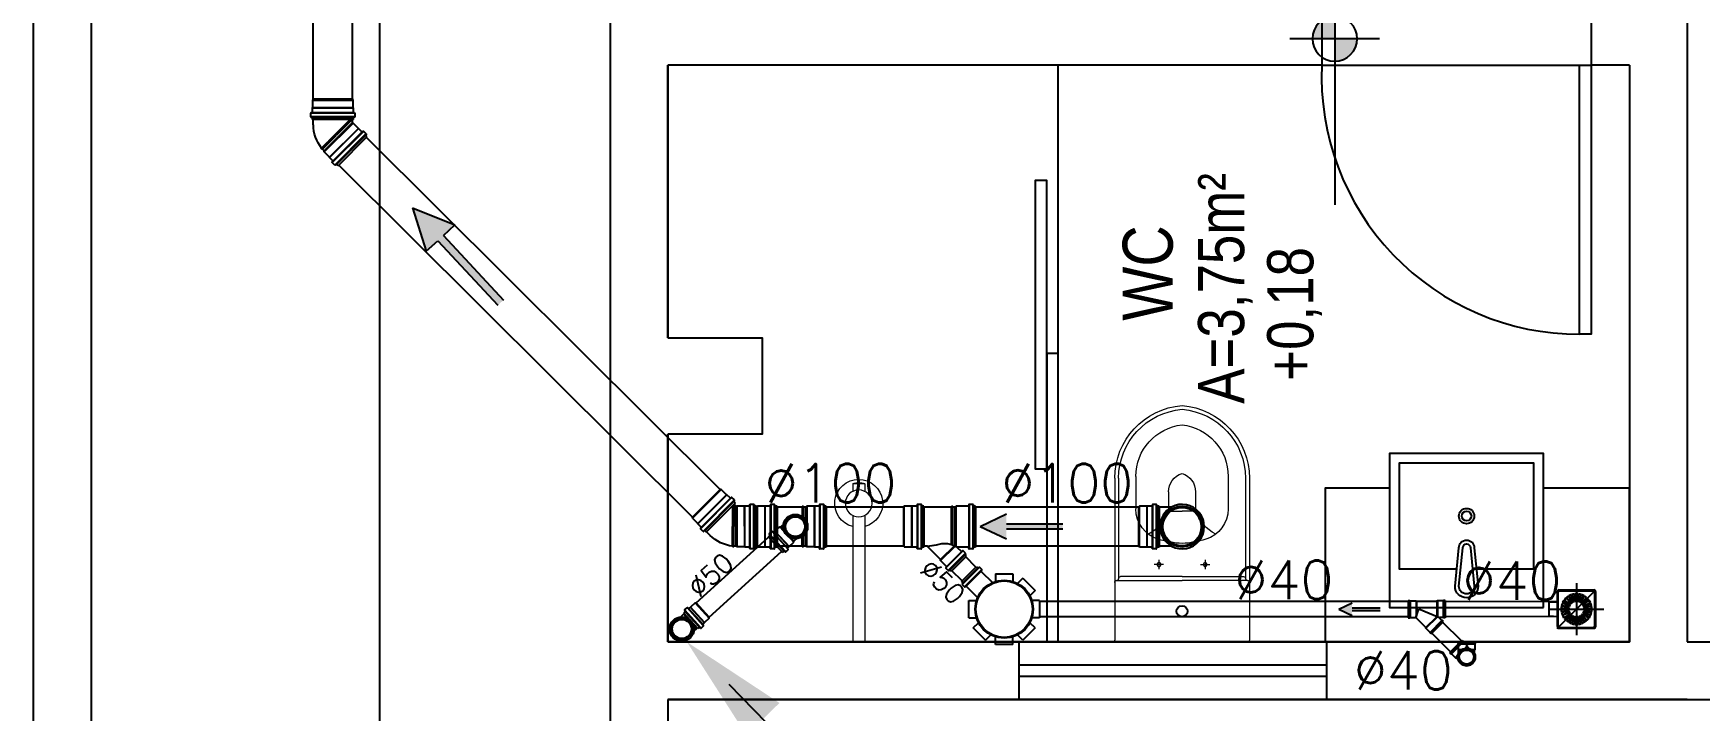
# Model space of a CAD drawing. Header units: millimetres. Extents: x 1904 to 2142, y -1319 to -1235.
# Drawn here: x 2043.96 to 2050.6, y -1265.3 to -1262.6 of the extents above; entities that cross this region are included whole.
import ezdxf
from ezdxf.enums import TextEntityAlignment as Align

# ---------------------------------------------------------------- set-up
doc = ezdxf.new("R2010")
doc.units = ezdxf.units.MM
doc.header["$LTSCALE"] = 30
doc.linetypes.add('HIDDEN2', pattern=[0.1875, 0.125, -0.0625])
doc.layers.get('0').update_dxf_attribs({"linetype": 'CONTINUOUS'})
for name, color, linetype in [('A-PEN-C', 4, 'CONTINUOUS'), ('AF', 5, 'CONTINUOUS'), ('arquitetura', 8, 'CONTINUOUS'), ('E-txt-g', 3, 'CONTINUOUS'), ('MOB', 251, 'CONTINUOUS'), ('Texto-Tubos', 7, 'CONTINUOUS'), ('TigreCad', 3, 'CONTINUOUS'), ('Tinterno', 9, 'CONTINUOUS'), ('TUBULAÇÃO_HIDRÁULICA', 3, 'CONTINUOUS')]:
    doc.layers.add(name, color=color, linetype=linetype)
doc.layers.add('E-Lay-9', color=9, linetype='CONTINUOUS', lineweight=9)
doc.layers.add('E-Txt-W', color=7, linetype='CONTINUOUS', lineweight=20)
doc.styles.add('F2', font='ARIALN.TTF')
doc.styles.add('REG60', font='romans.shx', dxfattribs={"width": 0.8, "height": 0.15})
doc.styles.add('REG80', font='romans.shx', dxfattribs={"width": 0.8, "height": 0.18})
doc.styles.add('TCTUBOS-TXT', font='txt.shx')

# ---------------------------------------------------------------- blocks, each defined once
blk = doc.blocks.new('CUBA QUADRADA-flat-4-flat-1')
at = {"layer": 'MOB'}
blk.add_lwpolyline([(0, -0.2), (0.4, -0.2), (0.4, 0.2), (0, 0.2)], close=True, dxfattribs=at)
blk.add_lwpolyline([(0.1, -0.0255), (0.1, -0.175), (0.375, -0.175), (0.375, 0.175), (0.1, 0.175), (0.1, 0.0255)], dxfattribs=at)
for points in [[(0.155, -0.02), (0.055, -0.03, -1), (0.055, 0.03), (0.155, 0.02, -1)], [(0.155, -0.01), (0.055, -0.02, -1), (0.055, 0.02), (0.155, 0.01, -1)]]:
    blk.add_lwpolyline(points, format="xyb", close=True, dxfattribs=at)
for radius in [0.02, 0.0125]:
    blk.add_circle((0.2375, 0), radius, dxfattribs=at)
blk = doc.blocks.new('vaso-s')
at = {"color": 8}
for start, end in [(0, 180), (180, 0)]:
    blk.add_arc((0.08, 0), 0.0143, start, end, dxfattribs=at)
at = {"layer": 'E-Lay-9', "color": 8}
for p, q in [((0.4256, 0.175), (0.005, 0.175)), ((0, 0.17), (0, 0)), ((0.16, 0.17), (0.16, 0.17)), ((0.16, 0.17), (0.16, 0)), ((0.4256, 0.165), (0.165, 0.165)), ((0.17, 0), (0.17, 0.16)), ((0.4306, 0.12), (0.3459, 0.12)), ((0.2134, 0.06), (0.1891, 0.06)), ((0.2013, 0.0479), (0.2013, 0.0722)), ((0.3406, 0.035), (0.3406, 0)), ((0.3906, 0.035), (0.3406, 0.035)), ((0, -0.17), (0, 0)), ((0.16, -0.17), (0.16, 0)), ((0.17, 0), (0.17, -0.1601)), ((0.3406, -0.035), (0.3406, 0)), ((0.3906, -0.035), (0.3406, -0.035)), ((0.2134, -0.06), (0.1891, -0.06)), ((0.2013, -0.0479), (0.2013, -0.0722)), ((0.4306, -0.12), (0.3459, -0.12)), ((0.16, -0.17), (0.16, -0.17)), ((0.4256, -0.165), (0.165, -0.165)), ((0.4256, -0.175), (0.005, -0.175))]:
    blk.add_line(p, q, dxfattribs=at)
for centre in [(0.2013, 0.06), (0.2013, -0.06)]:
    blk.add_circle(centre, 0.005, dxfattribs=at)
for centre, radius, start, end in [((0.005, 0.17), 0.005, 90, 180), ((0.155, 0.17), 0.005, 0, 90), ((0.4256, -0.015), 0.19, 4.5281, 90), ((0.165, 0.17), 0.00495, 180, 270), ((0.165, 0.16), 0.00495, 0, 90), ((0.4256, -0.015), 0.18, 4.7802, 90), ((0.3459, 0.0375), 0.0825, 90, 163.0355), ((0.3754, 0.1358), 0.1066, 206.9395, 250.9647), ((0.4306, -0.015), 0.135, 6.3794, 90), ((0.518, -0.015), 0.2624, 163.0355, 176.7233), ((0.3906, -0.015), 0.05, 17.4576, 90), ((0.518, 0.015), 0.2624, 183.2767, 196.9645), ((0.3754, -0.1358), 0.1066, 109.0353, 153.0605), ((0.3906, 0.015), 0.05, 270, 342.5424), ((0.4256, 0.015), 0.19, 270, 355.4719), ((0.4256, 0.015), 0.18, 270, 355.2198), ((0.4306, 0.015), 0.135, 270, 353.6206), ((0.3459, -0.0375), 0.0825, 196.9645, 270), ((0.005, -0.17), 0.005, 180, 270), ((0.155, -0.17), 0.005, 270, 0), ((0.165, -0.17), 0.00495, 90, 180), ((0.165, -0.1601), 0.00495, 270, 0)]:
    blk.add_arc(centre, radius, start, end, dxfattribs=at)
blk = doc.blocks.new('Chuveiro')
at = {"layer": 'E-Lay-9', "color": 8}
for p, q in [((-0.0311, 0.0156), (-0.3604, 0.0156)), ((0.0509, 0.0156), (0.0311, 0.0156)), ((0.0509, 0.0156), (0.0509, -0.0156)), ((-0.0311, -0.0156), (-0.3604, -0.0156)), ((0.0509, -0.0156), (0.0311, -0.0156))]:
    blk.add_line(p, q, dxfattribs=at)
blk.add_circle((0, 0), 0.0348, dxfattribs=at)
for centre, radius, start, end in [((0, 0), 0.0624, 194.4775, 165.5225), ((0.0093, 0), 0.0444, 339.4266, 20.5734)]:
    blk.add_arc(centre, radius, start, end, dxfattribs=at)
blk = doc.blocks.new('TXT-AMB75')
at = {"layer": 'E-txt-g', "style": 'REG80', "width": 0.8, "flags": 8}
blk.add_attdef('TXT', text='', height=0.2, dxfattribs=at).set_placement((0.0055, 0.2964), align=Align.CENTER)
at = {"layer": 'E-Txt-W', "style": 'REG60', "width": 0.8, "flags": 8}
blk.add_attdef('TXT', text='', height=0.15, dxfattribs=at).set_placement((0.0055, 0.0271), align=Align.CENTER)
blk = doc.blocks.new('NV')
at = {"color": 7, "linetype": 'ByBlock', "ltscale": 0.5}
for p, q in [((-2.1844, -0.1944), (-2.1844, 0.1944)), ((-2.3788, 0), (-1.4644, 0))]:
    blk.add_line(p, q, dxfattribs=at)
at = {"color": 7, "ltscale": 2.5}
blk.add_circle((-2.1844, 0), 0.0972, dxfattribs=at)
at = {"color": 7}
for points in [[(-2.1844, 0), (-2.1844, 0.0972), (-2.2531, 0.0687), (-2.2216, 0.0898)], [(-2.1844, 0), (-2.2531, 0.0687), (-2.2816, 0), (-2.2742, 0.0372)], [(-2.1844, 0), (-2.0872, 0), (-2.1156, -0.0687), (-2.0946, -0.0372)], [(-2.1844, 0), (-2.1156, -0.0687), (-2.1844, -0.0972), (-2.1472, -0.0898)]]:
    blk.add_solid(points, dxfattribs=at)
at = {"layer": 'E-Txt-W', "ltscale": 2.5, "style": 'REG60', "width": 0.8}
blk.add_attdef('COTAPISO', (-2.0533, 0.0485), '', height=0.15, dxfattribs=at)
blk = doc.blocks.new('j9n40d')
at = {"layer": 'TigreCad'}
for p, q in [((0, 20.6), (9.8, 20.6)), ((9.8, 20.6), (17.8, 20.6)), ((19, 21.8), (17.8, 20.6)), ((34, 21.8), (19, 21.8)), ((19, -21.8), (19, 21.8)), ((35, 22.8), (34, 21.8)), ((35, 22.8), (35, -22.8)), ((39, 22.8), (35, 22.8)), ((39, 22.8), (39, -22.8)), ((0, -20.6), (9.8, -20.6)), ((9.8, -20.6), (17.8, -20.6)), ((19, -21.8), (17.8, -20.6)), ((34, -21.8), (19, -21.8)), ((35, -22.8), (34, -21.8)), ((39, -22.8), (35, -22.8))]:
    blk.add_line(p, q, dxfattribs=at)
for radius, start, end in [(22.8, 64.6232, 295.3768), (20.6, 90, 270)]:
    blk.add_arc((0, 0), radius, start, end, dxfattribs=at)
at = {"layer": 'Tinterno'}
for p, q in [((17.8, 20.6), (17.8, -20.6)), ((34, 21.8), (34, -21.8))]:
    blk.add_line(p, q, dxfattribs=at)
blk.add_arc((0, 0), 21.8, 70.9009, 289.0991, dxfattribs=at)
blk = doc.blocks.new('j9n40s')
at = {"layer": 'TigreCad'}
for p, q in [((9.8, 20.6), (17.8, 20.6)), ((19, 21.8), (17.8, 20.6)), ((17.8, 20.6), (17.8, 14.3)), ((19, 12.6), (19, 21.8)), ((34, 21.8), (19, 21.8)), ((35, 22.8), (34, 21.8)), ((39, 22.8), (35, 22.8)), ((35, 22.8), (35, -22.8)), ((39, 22.8), (39, -22.8)), ((9.8, -20.6), (17.8, -20.6)), ((17.8, -20.6), (17.8, -14.3)), ((19, -21.8), (17.8, -20.6)), ((19, -12.6), (19, -21.8)), ((34, -21.8), (19, -21.8)), ((35, -22.8), (34, -21.8)), ((39, -22.8), (35, -22.8))]:
    blk.add_line(p, q, dxfattribs=at)
for radius in [22.8, 20]:
    blk.add_circle((0, 0), radius, dxfattribs=at)
at = {"layer": 'Tinterno'}
blk.add_line((34, 21.8), (34, -21.8), dxfattribs=at)
blk.add_circle((0, 0), 18.8, dxfattribs=at)
blk = doc.blocks.new('27289207s')
at = {"linetype": 'Continuous'}
for p, q in [((-49.9, -44.9), (-49.9, 44.9)), ((-47.4, -43.9), (-47.4, 43.9)), ((44.9, 49.9), (-44.9, 49.9)), ((43.9, 47.4), (-43.9, 47.4)), ((47.4, -43.9), (47.4, 43.9)), ((49.9, -44.9), (49.9, 44.9)), ((-20, 1.2), (-39.9, 3.3)), ((-19.8, 2.9), (-39.7, 5)), ((-19.3, 5.4), (-38.3, 11.5)), ((-18.7, 7), (-37.8, 13.2)), ((-17.7, 9.3), (-35.1, 19.3)), ((-16.9, 10.7), (-34.2, 20.7)), ((-15.4, 12.7), (-30.3, 26.1)), ((-14.3, 14), (-29.2, 27.4)), ((-12.4, 15.7), (-24.2, 31.9)), ((-11.1, 16.7), (-22.8, 32.9)), ((-8.9, 17.9), (-17, 36.2)), ((-7.4, 18.6), (-15.5, 36.9)), ((-5, 19.4), (-9.1, 38.9)), ((-3.3, 19.7), (-7.5, 39.3)), ((-0.9, 20), (-0.9, 40)), ((0.8, 20), (0.8, 40)), ((3.3, 19.7), (7.5, 39.3)), ((5, 19.4), (9.1, 38.9)), ((7.4, 18.6), (15.5, 36.9)), ((8.9, 17.9), (17, 36.2)), ((11.1, 16.7), (22.8, 32.9)), ((12.4, 15.7), (24.2, 31.9)), ((14.3, 14), (29.2, 27.4)), ((15.4, 12.7), (30.3, 26.1)), ((16.9, 10.7), (34.2, 20.7)), ((17.7, 9.3), (35.1, 19.3)), ((18.7, 7), (37.8, 13.2)), ((19.3, 5.4), (38.3, 11.5)), ((19.8, 2.9), (39.7, 5)), ((20, 1.2), (39.9, 3.3)), ((-20, -1.2), (-39.9, -3.3)), ((-19.8, -2.9), (-39.7, -5)), ((-19.3, -5.4), (-38.3, -11.5)), ((-18.7, -7), (-37.8, -13.2)), ((-17.7, -9.3), (-35.1, -19.3)), ((-16.9, -10.7), (-34.2, -20.7)), ((-15.4, -12.7), (-30.3, -26.1)), ((-14.3, -14), (-29.2, -27.4)), ((-12.4, -15.7), (-24.2, -31.9)), ((-11.1, -16.7), (-22.8, -32.9)), ((-8.9, -17.9), (-17, -36.2)), ((-7.4, -18.6), (-15.5, -36.9)), ((-5, -19.4), (-9.1, -38.9)), ((-3.3, -19.7), (-7.5, -39.3)), ((-0.9, -20), (-0.9, -40)), ((0.8, -20), (0.8, -40)), ((3.3, -19.7), (7.5, -39.3)), ((5, -19.4), (9.1, -38.9)), ((7.4, -18.6), (15.5, -36.9)), ((8.9, -17.9), (17, -36.2)), ((11.1, -16.7), (22.8, -32.9)), ((12.4, -15.7), (24.2, -31.9)), ((14.3, -14), (29.2, -27.4)), ((15.4, -12.7), (30.3, -26.1)), ((16.9, -10.7), (34.2, -20.7)), ((17.7, -9.3), (35.1, -19.3)), ((18.7, -7), (37.8, -13.2)), ((19.3, -5.4), (38.3, -11.5)), ((19.8, -2.9), (39.7, -5)), ((20, -1.2), (39.9, -3.3)), ((44.9, -49.9), (-44.9, -49.9)), ((43.9, -47.4), (-43.9, -47.4)), ((-18.7, -59.9), (-19, -49.9)), ((-18.7, -60.4), (-18.7, -59.9)), ((-18.5, -70.9), (-18.7, -60.4)), ((-17, -72.4), (-16.5, -72.4)), ((-16.5, -72.4), (17, -72.4)), ((18.5, -70.9), (18.7, -59.9)), ((18.7, -59.9), (19, -49.9))]:
    blk.add_line(p, q, dxfattribs=at)
for centre, radius, start, end in [((-44.9, 44.9), 5, 90, 180), ((-43.9, 43.9), 3.5, 90, 180), ((43.9, 43.9), 3.5, 0, 90), ((44.9, 44.9), 5, 0, 90), ((0, 0), 40, 175.2176, 184.7824), ((0, 0), 40, 163.2176, 172.7824), ((0, 0), 39, 175.2489, 184.7511), ((0, 0), 39, 163.2489, 172.7512), ((0, 0), 40, 151.2177, 160.7824), ((0, 0), 39, 151.2489, 160.7512), ((0, 0), 40, 139.2176, 148.7823), ((0, 0), 39, 139.2489, 148.7512), ((0, 0), 40, 127.2176, 136.7824), ((0, 0), 39, 127.249, 136.7512), ((0, 0), 40, 115.2176, 124.7824), ((0, 0), 39, 115.2489, 124.7512), ((0, 0), 21, 176.3197, 183.6803), ((0, 0), 21, 164.3198, 171.6803), ((0, 0), 20, 176.4358, 183.5642), ((0, 0), 20, 164.4358, 171.5641), ((0, 0), 21, 152.3197, 159.6802), ((0, 0), 20, 152.4358, 159.5642), ((0, 0), 21, 140.3199, 147.6804), ((0, 0), 20, 140.4358, 147.5642), ((0, 0), 40, 103.2176, 112.7824), ((0, 0), 39, 103.2489, 112.7512), ((0, 0), 21, 128.3197, 135.6802), ((0, 0), 20, 128.4358, 135.5642), ((0, 0), 21, 116.3197, 123.6802), ((0, 0), 20, 116.4359, 123.5643), ((0, 0), 21, 104.3197, 111.6802), ((0, 0), 40, 91.2176, 100.7823), ((0, 0), 20, 104.4359, 111.5643), ((0, 0), 39, 91.2488, 100.7511), ((0, 0), 21, 92.3198, 99.6803), ((0, 0), 20, 92.4358, 99.5642), ((0, 0), 40, 79.2177, 88.7824), ((0, 0), 39, 79.2489, 88.7512), ((0, 0), 21, 80.3197, 87.6802), ((0, 0), 20, 80.4358, 87.5642), ((0, 0), 20, 68.4357, 75.5641), ((0, 0), 21, 68.3198, 75.6803), ((0, 0), 39, 67.2488, 76.7511), ((0, 0), 20, 56.4358, 63.5642), ((0, 0), 40, 67.2177, 76.7824), ((0, 0), 21, 56.3199, 63.6804), ((0, 0), 20, 44.4357, 51.5641), ((0, 0), 21, 44.3198, 51.6803), ((0, 0), 20, 32.4358, 39.5642), ((0, 0), 21, 32.3198, 39.6803), ((0, 0), 39, 55.2488, 64.7511), ((0, 0), 40, 55.2176, 64.7824), ((0, 0), 20, 20.4358, 27.5642), ((0, 0), 21, 20.3196, 27.6801), ((0, 0), 20, 8.4359, 15.5642), ((0, 0), 20, 356.4358, 3.5642), ((0, 0), 21, 8.3197, 15.6802), ((0, 0), 21, 356.3197, 3.6803), ((0, 0), 39, 43.2488, 52.7511), ((0, 0), 40, 43.2177, 52.7824), ((0, 0), 39, 31.2489, 40.7512), ((0, 0), 40, 31.2176, 40.7824), ((0, 0), 39, 19.2488, 28.7511), ((0, 0), 40, 19.2176, 28.7823), ((0, 0), 39, 7.2488, 16.7511), ((0, 0), 40, 7.2176, 16.7824), ((0, 0), 39, 355.2489, 4.7511), ((0, 0), 40, 355.2176, 4.7824), ((0, 0), 40, 187.2176, 196.7824), ((0, 0), 39, 187.2488, 196.7511), ((0, 0), 40, 199.2176, 208.7824), ((0, 0), 39, 199.2488, 208.7511), ((0, 0), 40, 211.2177, 220.7824), ((0, 0), 39, 211.2488, 220.7511), ((0, 0), 40, 223.2176, 232.7824), ((0, 0), 39, 223.2488, 232.7511), ((0, 0), 40, 235.2176, 244.7824), ((0, 0), 39, 235.2489, 244.7511), ((0, 0), 21, 188.3198, 195.6803), ((0, 0), 20, 188.4359, 195.5642), ((0, 0), 21, 200.3198, 207.6803), ((0, 0), 20, 200.4358, 207.5642), ((0, 0), 21, 212.3196, 219.6801), ((0, 0), 20, 212.4358, 219.5642), ((0, 0), 40, 247.2176, 256.7824), ((0, 0), 39, 247.2488, 256.7511), ((0, 0), 21, 224.3196, 231.6801), ((0, 0), 20, 224.4359, 231.5643), ((0, 0), 21, 236.3197, 243.6802), ((0, 0), 20, 236.4358, 243.5642), ((0, 0), 21, 248.3198, 255.6803), ((0, 0), 40, 259.2176, 268.7824), ((0, 0), 20, 248.4358, 255.5642), ((0, 0), 39, 259.2489, 268.7512), ((0, 0), 21, 260.3197, 267.6802), ((0, 0), 20, 260.4358, 267.5642), ((0, 0), 20, 272.4358, 279.5642), ((0, 0), 21, 272.3198, 279.6803), ((0, 0), 39, 271.2489, 280.7511), ((0, 0), 40, 271.2176, 280.7824), ((0, 0), 20, 284.4358, 291.5642), ((0, 0), 21, 284.3198, 291.6803), ((0, 0), 20, 296.4357, 303.5641), ((0, 0), 39, 283.2488, 292.7511), ((0, 0), 40, 283.2176, 292.7824), ((0, 0), 21, 296.3197, 303.6802), ((0, 0), 20, 308.4359, 315.5643), ((0, 0), 21, 308.3199, 315.6804), ((0, 0), 20, 320.4358, 327.5642), ((0, 0), 21, 320.3197, 327.6802), ((0, 0), 39, 295.2489, 304.7511), ((0, 0), 40, 295.2176, 304.7824), ((0, 0), 20, 332.4358, 339.5642), ((0, 0), 21, 332.3199, 339.6804), ((0, 0), 20, 344.4358, 351.5641), ((0, 0), 21, 344.3197, 351.6802), ((0, 0), 39, 307.2488, 316.7511), ((0, 0), 40, 307.2176, 316.7823), ((0, 0), 39, 319.2488, 328.7511), ((0, 0), 40, 319.2176, 328.7824), ((0, 0), 39, 331.2489, 340.7512), ((0, 0), 40, 331.2176, 340.7824), ((0, 0), 39, 343.2489, 352.7512), ((0, 0), 40, 343.2176, 352.7824), ((-44.9, -44.9), 5, 180, 270), ((-43.9, -43.9), 3.5, 180, 270), ((-17, -70.9), 1.5, 180.9167, 270), ((17, -70.9), 1.5, 270.0002, 359.0835), ((43.9, -43.9), 3.5, 270, 360), ((44.9, -44.9), 5, 270, 360)]:
    blk.add_arc(centre, radius, start, end, dxfattribs=at)
blk = doc.blocks.new('27710409p')
at = {"layer": 'TigreCad'}
for p, q in [((-27.1, 22.8), (-27.1, -22.8)), ((-27.1, 22.8), (-23.1, 22.8)), ((-23.1, 22.8), (-23.1, -22.8)), ((-23.1, 22.8), (-22.1, 21.8)), ((-22.1, 21.8), (-7.1, 21.8)), ((-7.1, 21.8), (-7.1, -20.7)), ((-7.1, 21.8), (-5.9, 20.6)), ((-5.9, 20.6), (47.2, 20.6)), ((48.4, 21.8), (47.2, 20.6)), ((48.4, 21.8), (48.4, -20)), ((63.4, 21.8), (48.4, 21.8)), ((64.4, 22.8), (63.4, 21.8)), ((64.4, 22.8), (64.4, -22.8)), ((68.4, 22.8), (64.4, 22.8)), ((68.4, 22.8), (68.4, -22.8)), ((-27.1, -22.8), (-23.1, -22.8)), ((-23.1, -22.8), (-22.1, -21.8)), ((-22.1, -21.8), (-8.2, -21.8)), ((-7.5, -21.9), (0, 0)), ((18.8, -47.9), (-6.7, -22.4)), ((54.1, -22.4), (0, 0)), ((18.8, -49.6), (48.4, -20)), ((29.4, -61.7), (61.7, -29.4)), ((32.2, -64.5), (64.5, -32.2)), ((60.2, -29.4), (54.3, -23.5)), ((63.4, -21.8), (55, -21.8)), ((61.7, -29.4), (60.2, -29.4)), ((64.5, -32.2), (61.7, -29.4)), ((64.4, -22.8), (63.4, -21.8)), ((68.4, -22.8), (64.4, -22.8)), ((18.8, -49.6), (18.8, -47.9)), ((29.4, -60.2), (18.8, -49.6)), ((29.4, -61.7), (29.4, -60.2)), ((32.2, -64.5), (29.4, -61.7))]:
    blk.add_line(p, q, dxfattribs=at)
for centre, radius, start, end in [((-8.2, -23.8), 2, 45, 90), ((55, -22.8), 1, 90, 225)]:
    blk.add_arc(centre, radius, start, end, dxfattribs=at)
at = {"layer": 'Tinterno'}
for p, q in [((-22.1, 21.8), (-22.1, -21.8)), ((-5.9, 20.6), (-5.9, -17.2)), ((47.2, 20.6), (47.2, -19.5)), ((63.4, 21.8), (63.4, -21.8)), ((18.8, -47.9), (47.2, -19.5)), ((29.4, -60.2), (60.2, -29.4))]:
    blk.add_line(p, q, dxfattribs=at)
blk = doc.blocks.new('j9n100s')
at = {"layer": 'TigreCad'}
for p, q in [((27.3, 50.8), (60, 50.8)), ((27.3, -50.8), (60, -50.8))]:
    blk.add_line(p, q, dxfattribs=at)
blk.add_circle((0, 0), 53.2, dxfattribs=at)
for start, end in [(61.785, 298.215), (298.215, 61.785)]:
    blk.add_arc((0, 0), 57.7, start, end, dxfattribs=at)
at = {"layer": 'Tinterno'}
blk.add_line((60, -50.8), (60, 50.8), dxfattribs=at)
blk.add_circle((0, 0), 51, dxfattribs=at)
blk = doc.blocks.new('26277469p')
at = {"layer": 'TigreCad'}
for p, q in [((78, 50.8), (6, 50.8)), ((78, 50.8), (78.1, 52.3)), ((78, -46.9), (78, 50.8)), ((78.1, -46.9), (78.1, 52.3)), ((81.1, 52.3), (78.1, 52.3)), ((81.1, -47.9), (81.1, 52.3)), ((81.2, 50.8), (81.1, 52.3)), ((81.2, -48), (81.2, 50.8)), ((87.4, 50.8), (81.2, 50.8)), ((89.8, 53.2), (87.4, 50.8)), ((89.8, -51.8), (89.8, 53.2)), ((121.7, 53.2), (89.8, 53.2)), ((122.9, 56.7), (122.7, 54.2)), ((133.3, 57.6), (123.9, 57.6)), ((123.9, 56.6), (123.9, -56.7)), ((133.3, 56.6), (133.3, -56.7)), ((134.3, 56.9), (135.1, 54)), ((140.5, 53.2), (136.1, 53.2)), ((140.5, 53.2), (140.5, -53.3)), ((14.9, -50.8), (6, -50.8)), ((49.6, -85.4), (14.9, -50.8)), ((49.6, -88.3), (87.3, -50.5)), ((49.6, -88.3), (49.6, -85.4)), ((106.9, -63.4), (63.4, -106.9)), ((113.6, -70.1), (70.1, -113.6)), ((116.2, -77.5), (77.5, -116.2)), ((103.4, -64.8), (93.6, -55)), ((121.7, -53.3), (94.3, -53.3)), ((106.8, -63.1), (104.8, -64.8)), ((114.4, -69.4), (108.2, -63.2)), ((114.5, -70.6), (113, -73.3)), ((116.2, -77.5), (113.1, -74.5)), ((122.9, -56.7), (122.7, -54.2)), ((133.3, -57.7), (123.9, -57.7)), ((134.3, -56.9), (135.1, -54)), ((140.5, -53.3), (136.1, -53.3)), ((64.8, -103.4), (49.6, -88.3)), ((63.1, -106.8), (64.8, -104.8)), ((69.4, -114.4), (63.2, -108.2)), ((70.6, -114.5), (73.3, -113)), ((77.5, -116.2), (74.5, -113.1))]:
    blk.add_line(p, q, dxfattribs=at)
blk.add_lwpolyline([(15.8, -51.2, -0.013476), (38.9, -47.1, -0.106485), (67.2, -44.2, -0.09207), (93.5, -53.8, -0.112954)], format="xyb", dxfattribs=at)
for centre, start, end in [((121.7, 54.2), 270, 355), ((123.9, 56.6), 90, 175), ((133.3, 56.6), 15, 90), ((136.1, 54.2), 195, 270), ((14.9, -51.8), 34.2682, 90), ((94.3, -54.3), 90, 225), ((104.1, -64.1), 225, 310), ((107.4, -63.9), 45, 130), ((113.8, -73.8), 150, 225), ((113.6, -70.1), 330, 45), ((121.7, -54.3), 5, 90), ((123.9, -56.7), 185, 270), ((133.3, -56.7), 270, 345), ((136.1, -54.3), 90, 165), ((63.9, -107.4), 140, 225), ((64.1, -104.1), 320, 45), ((70.1, -113.6), 225, 300), ((73.8, -113.8), 45, 120)]:
    blk.add_arc(centre, 1, start, end, dxfattribs=at)
at = {"layer": 'Tinterno'}
for p, q in [((6, 50.8), (6, -50.8)), ((87.4, -50.6), (87.4, 50.8)), ((122.6, 53.2), (122.6, -53.3)), ((135.3, 53.2), (135.3, -53.3)), ((85.3, -49.6), (49.6, -85.4)), ((104.1, -65.4), (65.4, -104.1)), ((112.6, -73.9), (73.9, -112.6))]:
    blk.add_line(p, q, dxfattribs=at)
blk = doc.blocks.new('11031030p')
at = {"layer": 'TigreCad'}
for p, q in [((0, -53.3), (0, 53.2)), ((0, 53.2), (4.4, 53.2)), ((6.2, 56.9), (5.4, 54)), ((7.2, 57.6), (16.6, 57.6)), ((7.2, -56.7), (7.2, 56.6)), ((16.6, -56.7), (16.6, 56.6)), ((17.6, 56.7), (17.8, 54.2)), ((18.8, 53.2), (30.9, 53.2)), ((30.9, 53.2), (31.2, 53)), ((50.9, 53), (31.2, 53)), ((50.9, 53), (53.1, 50.8)), ((53.1, -50.8), (53.1, 50.8)), ((0, -53.3), (4.4, -53.3)), ((6.2, -56.9), (5.4, -54)), ((7.2, -57.7), (16.6, -57.7)), ((17.6, -56.7), (17.8, -54.2)), ((18.8, -53.3), (30.9, -53.3)), ((30.9, -53.3), (31.2, -53)), ((31.2, -53), (50.9, -53)), ((50.9, -53), (53.1, -50.8))]:
    blk.add_line(p, q, dxfattribs=at)
for centre, start, end in [((4.4, 54.2), 270, 345), ((7.2, 56.6), 90, 165), ((16.6, 56.6), 5, 90), ((18.8, 54.2), 185, 270), ((4.4, -54.2), 15, 90), ((7.2, -56.7), 195, 270), ((16.6, -56.7), 270, 355), ((18.8, -54.2), 90, 175)]:
    blk.add_arc(centre, 1, start, end, dxfattribs=at)
at = {"layer": 'Tinterno'}
for p, q in [((5.2, -53.3), (5.2, 53.2)), ((17.9, -53.3), (17.9, 53.2)), ((30.9, 53.2), (30.9, -53.3)), ((31.2, 53), (31.2, -53)), ((50.9, 53), (50.9, -53))]:
    blk.add_line(p, q, dxfattribs=at)
blk = doc.blocks.new('27150012p')
at = {"layer": 'TigreCad'}
for p, q in [((-22.5, 91.5), (-22.5, 72.1)), ((-22.5, 91.5), (22.5, 91.5)), ((22.5, 91.5), (22.5, 72.1)), ((-80.6, 48.8), (-48.8, 80.6)), ((-80.6, 48.8), (-66.9, 35.1)), ((-48.8, 80.6), (-35.1, 66.9)), ((48.8, 80.6), (35.1, 66.9)), ((48.8, 80.6), (80.6, 48.8)), ((80.6, 48.8), (66.9, 35.1)), ((-91.5, -22.5), (-91.5, 22.5)), ((-91.5, 22.5), (-72.1, 22.5)), ((111.4, 27.4), (70.4, 27.4)), ((112.7, 30.9), (112.4, 28.3)), ((122.4, 31.8), (113.7, 31.8)), ((113.7, 30.8), (113.7, -30.8)), ((122.4, 30.8), (122.4, -30.8)), ((123.4, 31.1), (124.2, 28.1)), ((129.5, 27.4), (125.1, 27.4)), ((129.5, 27.4), (129.5, -27.4)), ((-91.5, -22.5), (-72.1, -22.5)), ((-80.6, -48.8), (-66.9, -35.1)), ((80.6, -48.8), (66.9, -35.1)), ((111.4, -27.4), (70.4, -27.4)), ((112.7, -30.9), (112.4, -28.3)), ((122.4, -31.8), (113.7, -31.8)), ((123.4, -31.1), (124.2, -28.1)), ((129.5, -27.4), (125.1, -27.4)), ((-48.8, -80.6), (-80.6, -48.8)), ((-48.8, -80.6), (-35.1, -66.9)), ((-22.5, -91.5), (-22.5, -72.1)), ((22.5, -91.5), (22.5, -72.1)), ((48.8, -80.6), (35.1, -66.9)), ((80.6, -48.8), (48.8, -80.6)), ((22.5, -91.5), (-22.5, -91.5))]:
    blk.add_line(p, q, dxfattribs=at)
blk.add_circle((0, 0), 75.5, dxfattribs=at)
for centre, start, end in [((111.4, 28.4), 270, 355), ((113.7, 30.8), 90, 175), ((122.4, 30.8), 15, 90), ((125.1, 28.4), 195, 270), ((111.4, -28.4), 5, 90), ((113.7, -30.8), 185, 270), ((122.4, -30.8), 270, 345), ((125.1, -28.4), 90, 165)]:
    blk.add_arc(centre, 1, start, end, dxfattribs=at)
at = {"layer": 'Tinterno'}
for p, q in [((112.4, 27.4), (112.4, -27.4)), ((124.4, 27.4), (124.4, -27.4))]:
    blk.add_line(p, q, dxfattribs=at)
blk.add_circle((0, 0), 73.5, dxfattribs=at)
blk = doc.blocks.new('trn1050s')
at = {"layer": 'TigreCad'}
for p, q in [((-80.4, -53.3), (-80.4, 53.3)), ((-80.4, 53.3), (-76, 53.3)), ((-74.2, 56.9), (-75, 54)), ((-73.2, 57.7), (-63.8, 57.7)), ((-73.2, -56.6), (-73.2, 56.7)), ((-63.8, -56.6), (-63.8, 56.7)), ((-62.8, 56.7), (-62.6, 54.2)), ((-61.6, 53.3), (-49.5, 53.3)), ((-49.5, -53.3), (-49.5, 53.3)), ((-49.5, 53.3), (-49.2, 53)), ((-49.2, 53), (-29.5, 53)), ((-29.5, 53), (-29.5, 11.9)), ((-29.5, 53), (-27.3, 50.8)), ((-27.3, 50.8), (-21.1, 50.8)), ((-21.1, 50.8), (-21, 52.3)), ((-21, 52.3), (-21, 23.9)), ((-21, 52.3), (-18, 52.3)), ((-18, 52.3), (-18, 26.2)), ((-17.9, 50.8), (-18, 52.3)), ((-17.9, 50.8), (47.6, 50.8)), ((-29.5, -53), (-29.5, -11.9)), ((-21, -52.3), (-21, -23.9)), ((-18, -52.3), (-18, -26.2)), ((-80.4, -53.3), (-76, -53.3)), ((-74.2, -56.9), (-75, -54)), ((-73.2, -57.6), (-63.8, -57.6)), ((-62.8, -56.7), (-62.6, -54.2)), ((-61.6, -53.3), (-49.5, -53.3)), ((-49.5, -53.3), (-49.2, -53)), ((-49.2, -53), (-29.5, -53)), ((-29.5, -53), (-27.3, -50.8)), ((-27.3, -50.8), (-21.1, -50.8)), ((-21.1, -50.8), (-21, -52.3)), ((-21, -52.3), (-18, -52.3)), ((-17.9, -50.8), (-18, -52.3)), ((-17.9, -50.8), (47.6, -50.8))]:
    blk.add_line(p, q, dxfattribs=at)
for radius in [31.8, 25.6]:
    blk.add_circle((0, 0), radius, dxfattribs=at)
for centre, start, end in [((-76, 54.2), 270, 345), ((-73.2, 56.7), 90, 165), ((-63.8, 56.7), 5, 90), ((-61.6, 54.2), 185, 270), ((-76, -54.2), 15, 90), ((-73.2, -56.6), 195, 270), ((-63.8, -56.6), 270, 355), ((-61.6, -54.2), 90, 175)]:
    blk.add_arc(centre, 1, start, end, dxfattribs=at)
at = {"layer": 'Tinterno'}
for p, q in [((-75.2, -53.3), (-75.2, 53.3)), ((-62.5, -53.3), (-62.5, 53.3)), ((-49.2, -53), (-49.2, 53)), ((-27.3, 50.8), (-27.3, 16.3)), ((-21.1, 50.8), (-21.1, 23.8)), ((-17.9, 50.8), (-17.9, 26.3)), ((47.6, -50.8), (47.6, 50.8)), ((-27.3, -50.8), (-27.3, -16.3)), ((-21.1, -50.8), (-21.1, -23.8)), ((-17.9, -50.8), (-17.9, -26.3))]:
    blk.add_line(p, q, dxfattribs=at)
blk.add_circle((0, 0), 27.3, dxfattribs=at)
blk = doc.blocks.new('j9n50d')
at = {"layer": 'TigreCad'}
for p, q in [((28.5, 25.4), (0, 25.4)), ((30.3, 27.2), (28.5, 25.4)), ((30.3, -27.1), (30.3, 27.2)), ((47.1, 27.2), (30.3, 27.2)), ((47.3, 27.4), (47.1, 27.2)), ((47.1, -27.1), (47.1, 27.2)), ((51.9, 27.4), (47.3, 27.4)), ((53.2, 30.9), (52.9, 28.3)), ((53.4, 30.8), (53.4, -30.8)), ((62.9, 31.8), (54.2, 31.8)), ((62.9, 30.8), (62.9, -30.8)), ((63.9, 31.1), (64.7, 28.1)), ((70, 27.4), (65.6, 27.4)), ((70, 27.4), (70, -27.4)), ((28.5, -25.3), (0, -25.3)), ((30.3, -27.1), (28.5, -25.3)), ((47.1, -27.1), (30.3, -27.1)), ((47.3, -27.4), (47.1, -27.1)), ((51.9, -27.4), (47.3, -27.4)), ((53.2, -30.9), (52.9, -28.3)), ((62.9, -31.8), (54.2, -31.8)), ((63.9, -31.1), (64.7, -28.1)), ((70, -27.4), (65.6, -27.4))]:
    blk.add_line(p, q, dxfattribs=at)
for centre, radius, start, end in [((0, 0), 25.4, 90, 270), ((51.9, 28.4), 1, 270, 355), ((54.2, 30.8), 1, 90, 175), ((62.9, 30.8), 1, 15, 90), ((65.6, 28.4), 1, 195, 270), ((51.9, -28.4), 1, 5, 90), ((54.2, -30.8), 1, 185, 270), ((62.9, -30.8), 1, 270, 345), ((65.6, -28.4), 1, 90, 165)]:
    blk.add_arc(centre, radius, start, end, dxfattribs=at)
at = {"layer": 'Tinterno'}
for p, q in [((28.5, -25.3), (28.5, 25.4)), ((47.3, -27.4), (47.3, 27.4)), ((52.9, 27.4), (52.9, -27.4)), ((64.9, 27.4), (64.9, -27.4))]:
    blk.add_line(p, q, dxfattribs=at)
blk = doc.blocks.new('j9n50s')
at = {"layer": 'TigreCad'}
for p, q in [((19.2, 25.4), (30.3, 25.4)), ((19.2, -25.4), (30.3, -25.4))]:
    blk.add_line(p, q, dxfattribs=at)
for radius in [31.8, 27.4]:
    blk.add_circle((0, 0), radius, dxfattribs=at)
at = {"layer": 'Tinterno'}
for p, q in [((30.3, 25.4), (30.3, 9.7)), ((30.3, -9.7), (30.3, -25.4))]:
    blk.add_line(p, q, dxfattribs=at)
blk.add_circle((0, 0), 25.6, dxfattribs=at)
blk = doc.blocks.new('11030602p')
at = {"layer": 'TigreCad'}
for p, q in [((0, 27.3), (4.4, 27.3)), ((0, -27.3), (0, 27.3)), ((6.1, 31.1), (5.3, 28.1)), ((7.1, 31.8), (15.8, 31.8)), ((7.1, -30.8), (7.1, 30.8)), ((15.8, -30.8), (15.8, 30.8)), ((16.8, 30.9), (17.1, 28.3)), ((18.1, 27.3), (22.7, 27.3)), ((22.7, 27.3), (23, 27.1)), ((39.7, 27.1), (23, 27.1)), ((39.7, 27.1), (41.5, 25.3)), ((41.5, -25.4), (41.5, 25.3)), ((0, -27.3), (4.4, -27.3)), ((6.1, -31.1), (5.3, -28.1)), ((7.1, -31.8), (15.8, -31.8)), ((16.8, -30.9), (17.1, -28.3)), ((18.1, -27.3), (22.7, -27.3)), ((22.7, -27.3), (23, -27.1)), ((39.7, -27.1), (23, -27.1)), ((39.7, -27.1), (41.5, -25.4))]:
    blk.add_line(p, q, dxfattribs=at)
for centre, start, end in [((4.4, 28.4), 270, 345), ((7.1, 30.8), 90, 165), ((15.8, 30.8), 5, 90), ((18.1, 28.4), 185, 270), ((4.4, -28.3), 15, 90), ((7.1, -30.8), 195, 270), ((15.8, -30.8), 270, 355), ((18.1, -28.3), 90, 175)]:
    blk.add_arc(centre, 1, start, end, dxfattribs=at)
at = {"layer": 'Tinterno'}
for p, q in [((5.1, -27.3), (5.1, 27.3)), ((17.1, -27.3), (17.1, 27.3)), ((22.7, 27.3), (22.7, -27.3)), ((23, -27.1), (23, 27.1)), ((39.7, 27.1), (39.7, -27.1))]:
    blk.add_line(p, q, dxfattribs=at)
blk = doc.blocks.new('j4n100p')
at = {"layer": 'TigreCad'}
for p, q in [((9.8, 50.8), (9.9, 52.3)), ((9.8, 50.8), (9.8, 0)), ((12.9, 52.3), (9.9, 52.3)), ((9.9, 52.3), (9.9, 0)), ((13, 50.8), (12.9, 52.3)), ((12.9, 52.3), (12.9, 0)), ((19.2, 50.8), (13, 50.8)), ((13, 50.8), (13, 0)), ((21.4, 53), (19.2, 50.8)), ((41.1, 53), (21.4, 53)), ((21.4, 53), (21.4, -53)), ((41.4, 53.2), (41.1, 53)), ((41.1, 53), (41.1, -53)), ((53.5, 53.2), (41.4, 53.2)), ((41.4, 53.2), (41.4, -53.3)), ((54.7, 56.7), (54.5, 54.2)), ((65.1, 57.7), (55.7, 57.7)), ((55.7, 56.7), (55.7, -56.6)), ((65.1, 56.7), (65.1, -56.6)), ((66.1, 56.9), (66.9, 54)), ((72.3, 53.2), (67.9, 53.2)), ((72.3, 53.2), (72.3, -53.3)), ((-48.8, 23.1), (-58.1, 13.7)), ((9.8, -54.2), (9.8, 0)), ((13, -56), (13, 0)), ((19.1, -52.8), (13.7, -58.1)), ((21.4, -53), (21.2, -52.8)), ((41.1, -53), (21.4, -53)), ((41.4, -53.3), (41.1, -53)), ((53.5, -53.3), (41.4, -53.3)), ((54.7, -56.7), (54.5, -54.2)), ((65.1, -57.6), (55.7, -57.6)), ((66.1, -56.9), (66.9, -54)), ((72.3, -53.3), (67.9, -53.3))]:
    blk.add_line(p, q, dxfattribs=at)
for centre, radius, start, end in [((20.1, -45.8), 97.2, 96.0987, 135), ((53.5, 54.2), 1, 270, 355), ((55.7, 56.7), 1, 90, 175), ((65.1, 56.7), 1, 15, 90), ((67.9, 54.2), 1, 195, 270), ((20.1, -53.8), 1.5, 45, 135), ((53.5, -54.2), 1, 5, 90), ((55.7, -56.6), 1, 185, 270), ((65.1, -56.6), 1, 270, 345), ((67.9, -54.2), 1, 90, 165)]:
    blk.add_arc(centre, radius, start, end, dxfattribs=at)
at = {"layer": 'Tinterno'}
for p, q in [((19.2, 50.8), (19.2, -52.7)), ((54.4, 53.2), (54.4, -53.3)), ((67.1, 53.2), (67.1, -53.3)), ((13.7, -58.1), (-58.1, 13.7)), ((9.9, -54.3), (9.9, 0)), ((12.9, -53.3), (12.9, 0))]:
    blk.add_line(p, q, dxfattribs=at)

msp = doc.modelspace()

# ---------------------------------------------------------------- hatches: boundary and pattern name
at = {"layer": 'AF'}
for points in [[(2045.8098, -1263.6883), (2045.8323, -1263.6674), (2045.5931, -1263.4097), (2045.6389, -1263.3673), (2045.4705, -1263.3001), (2045.5249, -1263.473), (2045.5707, -1263.4306)], [(2048.0623, -1264.5795), (2048.0623, -1264.5599), (2047.8373, -1264.5601), (2047.8373, -1264.5201), (2047.7325, -1264.5699), (2047.8374, -1264.6196), (2047.8373, -1264.5797)], [(2049.328, -1264.9044), (2049.328, -1264.8946), (2049.2155, -1264.8946), (2049.2155, -1264.8747), (2049.1631, -1264.8996), (2049.2156, -1264.9244), (2049.2155, -1264.9044)]]:
    msp.add_hatch(color=256, dxfattribs=at).paths.add_polyline_path(points)

# ---------------------------------------------------------------- linework, layer by layer
at = {"layer": 'A-PEN-C'}
msp.add_line((2046.7306, -1265.199), (2047.4816, -1265.9651), dxfattribs=at)
msp.add_solid([(2046.564, -1265.0306), (2046.9327, -1265.2736), (2046.8015, -1265.4028)], dxfattribs=at)
at = {"layer": 'AF'}
for p, q in [((2045.4705, -1263.3001), (2045.6389, -1263.3673)), ((2045.4705, -1263.3001), (2045.5249, -1263.473)), ((2045.5931, -1263.4097), (2045.6389, -1263.3673)), ((2045.5249, -1263.473), (2045.5707, -1263.4306)), ((2045.5707, -1263.4306), (2045.8098, -1263.6883)), ((2045.5931, -1263.4097), (2045.8323, -1263.6674)), ((2047.7325, -1264.5699), (2047.8373, -1264.5201)), ((2047.8373, -1264.5601), (2048.0623, -1264.5599)), ((2047.7325, -1264.5699), (2047.8374, -1264.6196)), ((2047.8373, -1264.5797), (2048.0623, -1264.5795)), ((2049.1631, -1264.8996), (2049.2155, -1264.8747)), ((2049.1631, -1264.8996), (2049.2156, -1264.9244)), ((2049.2155, -1264.8946), (2049.328, -1264.8946)), ((2049.2155, -1264.9044), (2049.328, -1264.9044))]:
    msp.add_line(p, q, dxfattribs=at)
at = {"layer": 'arquitetura', "linetype": 'Continuous'}
for p, q in [((2043.9583, -1242.2624), (2043.9583, -1308.269)), ((2046.2582, -1250.1589), (2046.2582, -1283.0492)), ((2045.3383, -1251.0789), (2045.3383, -1285.9594)), ((2049.0948, -1262.5006), (2049.0948, -1262.7306)), ((2049.0948, -1262.5006), (2049.0948, -1262.7306)), ((2050.1682, -1262.5006), (2050.1682, -1262.7306)), ((2050.5515, -1262.5006), (2050.5515, -1265.0306)), ((2046.4882, -1262.7306), (2046.4882, -1263.8185)), ((2046.4882, -1262.7306), (2046.4882, -1263.8185)), ((2046.4882, -1263.8185), (2046.4882, -1262.7306)), ((2049.0948, -1262.7306), (2046.4882, -1262.7306)), ((2048.0442, -1265.0306), (2048.0442, -1262.7306)), ((2049.0948, -1262.7306), (2050.1222, -1262.7306)), ((2050.3215, -1262.7306), (2050.1682, -1262.7306)), ((2050.3215, -1262.7306), (2050.3215, -1265.0306)), ((2050.3215, -1262.7306), (2050.3215, -1265.0306)), ((2046.4882, -1265.0306), (2046.4882, -1264.2019)), ((2048.7882, -1265.0306), (2046.4882, -1265.0306)), ((2046.4882, -1265.0306), (2050.3215, -1265.0306)), ((2050.3215, -1265.0306), (2046.4882, -1265.0306)), ((2050.5515, -1265.0306), (2054.5093, -1265.0306)), ((2049.0182, -1265.2605), (2046.4882, -1265.2605)), ((2046.4882, -1265.2605), (2054.5093, -1265.2605)), ((2050.5515, -1265.2605), (2046.4882, -1265.2605))]:
    msp.add_line(p, q, dxfattribs=at)
at = {"layer": 'arquitetura'}
msp.add_line((2044.1883, -1250.1589), (2044.1883, -1307.689), dxfattribs=at)
at = {"layer": 'arquitetura', "linetype": 'HIDDEN2'}
for p, q in [((2047.8869, -1265.0306), (2047.8869, -1265.2605)), ((2049.1135, -1265.0306), (2049.1135, -1265.2605)), ((2049.1135, -1265.1226), (2047.8869, -1265.1226)), ((2049.1135, -1265.1685), (2047.8869, -1265.1685))]:
    msp.add_line(p, q, dxfattribs=at)
at = {"layer": 'arquitetura'}
for points in [[(2050.1682, -1262.7306), (2050.1682, -1263.8039), (2050.1222, -1263.8039), (2050.1222, -1262.7306)], [(2047.9982, -1264.3406), (2047.9982, -1263.1906), (2047.9522, -1263.1906), (2047.9522, -1264.3406)], [(2048.0442, -1265.0306), (2048.0442, -1263.8806), (2047.9982, -1263.8806), (2047.9982, -1265.0306)]]:
    msp.add_lwpolyline(points, close=True, dxfattribs=at)
at = {"layer": 'arquitetura', "linetype": 'Continuous'}
for points in [[(2046.4882, -1263.8185), (2046.8642, -1263.8185), (2046.8642, -1264.2019), (2046.4882, -1264.2019)], [(2046.4882, -1264.2019), (2046.4882, -1265.0306)], [(2046.4882, -1265.2605), (2046.4882, -1270.7644)]]:
    msp.add_lwpolyline(points, dxfattribs=at)
at = {"layer": 'arquitetura'}
msp.add_lwpolyline([(2049.3653, -1264.4172), (2049.1082, -1264.4172), (2049.1082, -1265.0306), (2050.3215, -1265.0306), (2050.3215, -1264.4172), (2049.9787, -1264.4172)], dxfattribs=at)
at = {"layer": 'arquitetura', "linetype": 'HIDDEN2'}
msp.add_arc((2050.1222, -1262.7756), 1.0283, 177.4911, 270, dxfattribs=at)
at = {"layer": 'TigreCad'}
for p, q in [((2045.0744, -1262.8665), (2045.0744, -1259.5861)), ((2045.2302, -1262.8665), (2045.2302, -1259.5861)), ((2046.696, -1264.422), (2045.286, -1263.0191)), ((2046.5862, -1264.5325), (2045.1758, -1263.1293)), ((2047.4272, -1264.4927), (2047.1195, -1264.4927)), ((2048.3645, -1264.4927), (2047.7148, -1264.4927)), ((2046.6005, -1264.8746), (2046.8892, -1264.6123)), ((2046.6528, -1264.9321), (2046.9414, -1264.6698)), ((2047.4272, -1264.6485), (2047.1195, -1264.6485)), ((2047.7157, -1264.7319), (2047.6754, -1264.6916)), ((2048.3645, -1264.6485), (2047.7148, -1264.6485)), ((2047.6607, -1264.7869), (2047.6204, -1264.7466)), ((2049.4399, -1264.8691), (2047.9689, -1264.8691)), ((2050.0339, -1264.8703), (2049.5863, -1264.8691)), ((2049.4399, -1264.9305), (2047.9689, -1264.9305)), ((2049.6514, -1265.0264), (2049.5773, -1264.9523)), ((2050.0339, -1264.9287), (2049.5863, -1264.9305)), ((2049.608, -1265.0698), (2049.5339, -1264.9956))]:
    msp.add_line(p, q, dxfattribs=at)
at = {"layer": 'TUBULAÇÃO_HIDRÁULICA'}
for p, q in [((2050.0333, -1264.9766), (2050.187, -1264.823)), ((2050.1101, -1264.7958), (2050.1101, -1265.0038)), ((2050.0015, -1264.8998), (2050.2188, -1264.8998))]:
    msp.add_line(p, q, dxfattribs=at)
for centre, radius in [((2048.5379, -1264.5706), 0.0767), ((2046.5434, -1264.9789), 0.0383)]:
    msp.add_circle(centre, radius, dxfattribs=at)

# ---------------------------------------------------------------- block references
at = {"layer": 'arquitetura'}
ref = msp.add_blockref('NV', (2049.1466, -1264.6353), dxfattribs=dict(at, xscale=-0.91998, yscale=0.91998, zscale=0.91998, rotation=90))
ref.add_attrib('COTAPISO', '+0,18', (2049.0611, -1263.9893), dxfattribs={"layer": 'E-Txt-W', "color": 4, "ltscale": 2.5, "height": 0.184, "rotation": 90, "style": 'F2'})
ref = msp.add_blockref('TXT-AMB75', (2048.8157, -1263.6184), dxfattribs=dict(at, xscale=-1.1177757, yscale=1.1177757, zscale=1.1177757, rotation=90))
ref.add_attrib('TXT', 'WC', dxfattribs={"layer": 'E-txt-g', "color": 2, "height": 0.19933, "rotation": 90, "style": 'F2'}).set_placement((2048.5005, -1263.5595), align=Align.CENTER)
ref.add_attrib('TXT', 'A=3,75m²', dxfattribs={"layer": 'E-Txt-W', "height": 0.184, "rotation": 90, "style": 'F2'}).set_placement((2048.7855, -1263.621), align=Align.CENTER)
at = {"layer": 'arquitetura', "yscale": 1.5333, "zscale": 1.5333}
for name, p, xscale, rotation in [('vaso-s', (2048.5378, -1265.0306), -1.5333, 270), ('CUBA QUADRADA-flat-4-flat-1', (2049.672, -1264.8926), 1.5333, 89.99999999999999), ('Chuveiro', (2047.2488, -1264.4779), -1.5333, 270)]:
    msp.add_blockref(name, p, dxfattribs=dict(at, xscale=xscale, rotation=rotation))
at = {"layer": 'TigreCad', "yscale": 0.0015333, "zscale": 0.0015333}
for name, p, xscale, rotation in [('j4n100p', (2045.1523, -1262.996), -0.0015333, 135.0000000001034), ('j4n100p', (2046.731, -1264.5706), -0.001533300000000004, 180.0915888633157), ('trn1050s', (2046.9963, -1264.5706), 0.0015333, 180), ('j9n100s', (2048.5379, -1264.5706), 0.0015333, 179.9999999998728), ('j9n50d', (2046.9963, -1264.5706), 0.0015333, 222.221765221218), ('27150012p', (2047.8286, -1264.8998), 0.0015333, 134.9999999998342), ('27289207s', (2050.1104, -1264.8995), 0.0015333, 270), ('j9n50s', (2046.5434, -1264.9789), 0.0015333, 42.22176522120526), ('j9n40s', (2049.672, -1265.0904), 0.0015333, 135), ('j9n40d', (2049.672, -1265.0904), 0.0015333, 89.99999999999997)]:
    msp.add_blockref(name, p, dxfattribs=dict(at, xscale=xscale, rotation=rotation))
at = {"layer": 'TigreCad', "xscale": 0.0015333, "yscale": 0.0015333, "zscale": 0.0015333}
for name, p in [('26277469p', (2047.4994, -1264.5706)), ('27710409p', (2049.4814, -1264.8998))]:
    msp.add_blockref(name, p, dxfattribs=at)
at = {"layer": 'TUBULAÇÃO_HIDRÁULICA', "xscale": 0.0015333, "yscale": 0.0015333, "zscale": 0.0015333}
for name, p, rotation in [('11031030p', (2045.1523, -1262.9479), 89.99999999999999), ('11031030p', (2046.6988, -1264.5347), 135.1466125759903), ('11031030p', (2046.9233, -1264.5706), 180), ('11031030p', (2047.5086, -1264.5706), 180), ('11031030p', (2048.4459, -1264.5706), 180), ('11030602p', (2046.5795, -1264.9462), 42.26104582986487)]:
    msp.add_blockref(name, p, dxfattribs=dict(at, rotation=rotation))

# ---------------------------------------------------------------- texts
at = {"layer": 'Texto-Tubos', "style": 'TCTUBOS-TXT'}
for s, p in [('%%C100', (2047.1367, -1264.4743)), ('%%C100', (2048.0804, -1264.4738)), ('%%C40', (2048.944, -1264.8592)), ('%%C40', (2049.8533, -1264.8626)), ('%%C40', (2049.4199, -1265.22))]:
    msp.add_text(s, height=0.15333, dxfattribs=at).set_placement(p, align=Align.CENTER)
for rotation, p in [(42.26105, (2046.6846, -1264.7917)), (315, (2047.5564, -1264.8171))]:
    msp.add_text('%%C50', height=0.07667, rotation=rotation, dxfattribs=at).set_placement(p, align=Align.CENTER)

doc.saveas('drawing.dxf')
